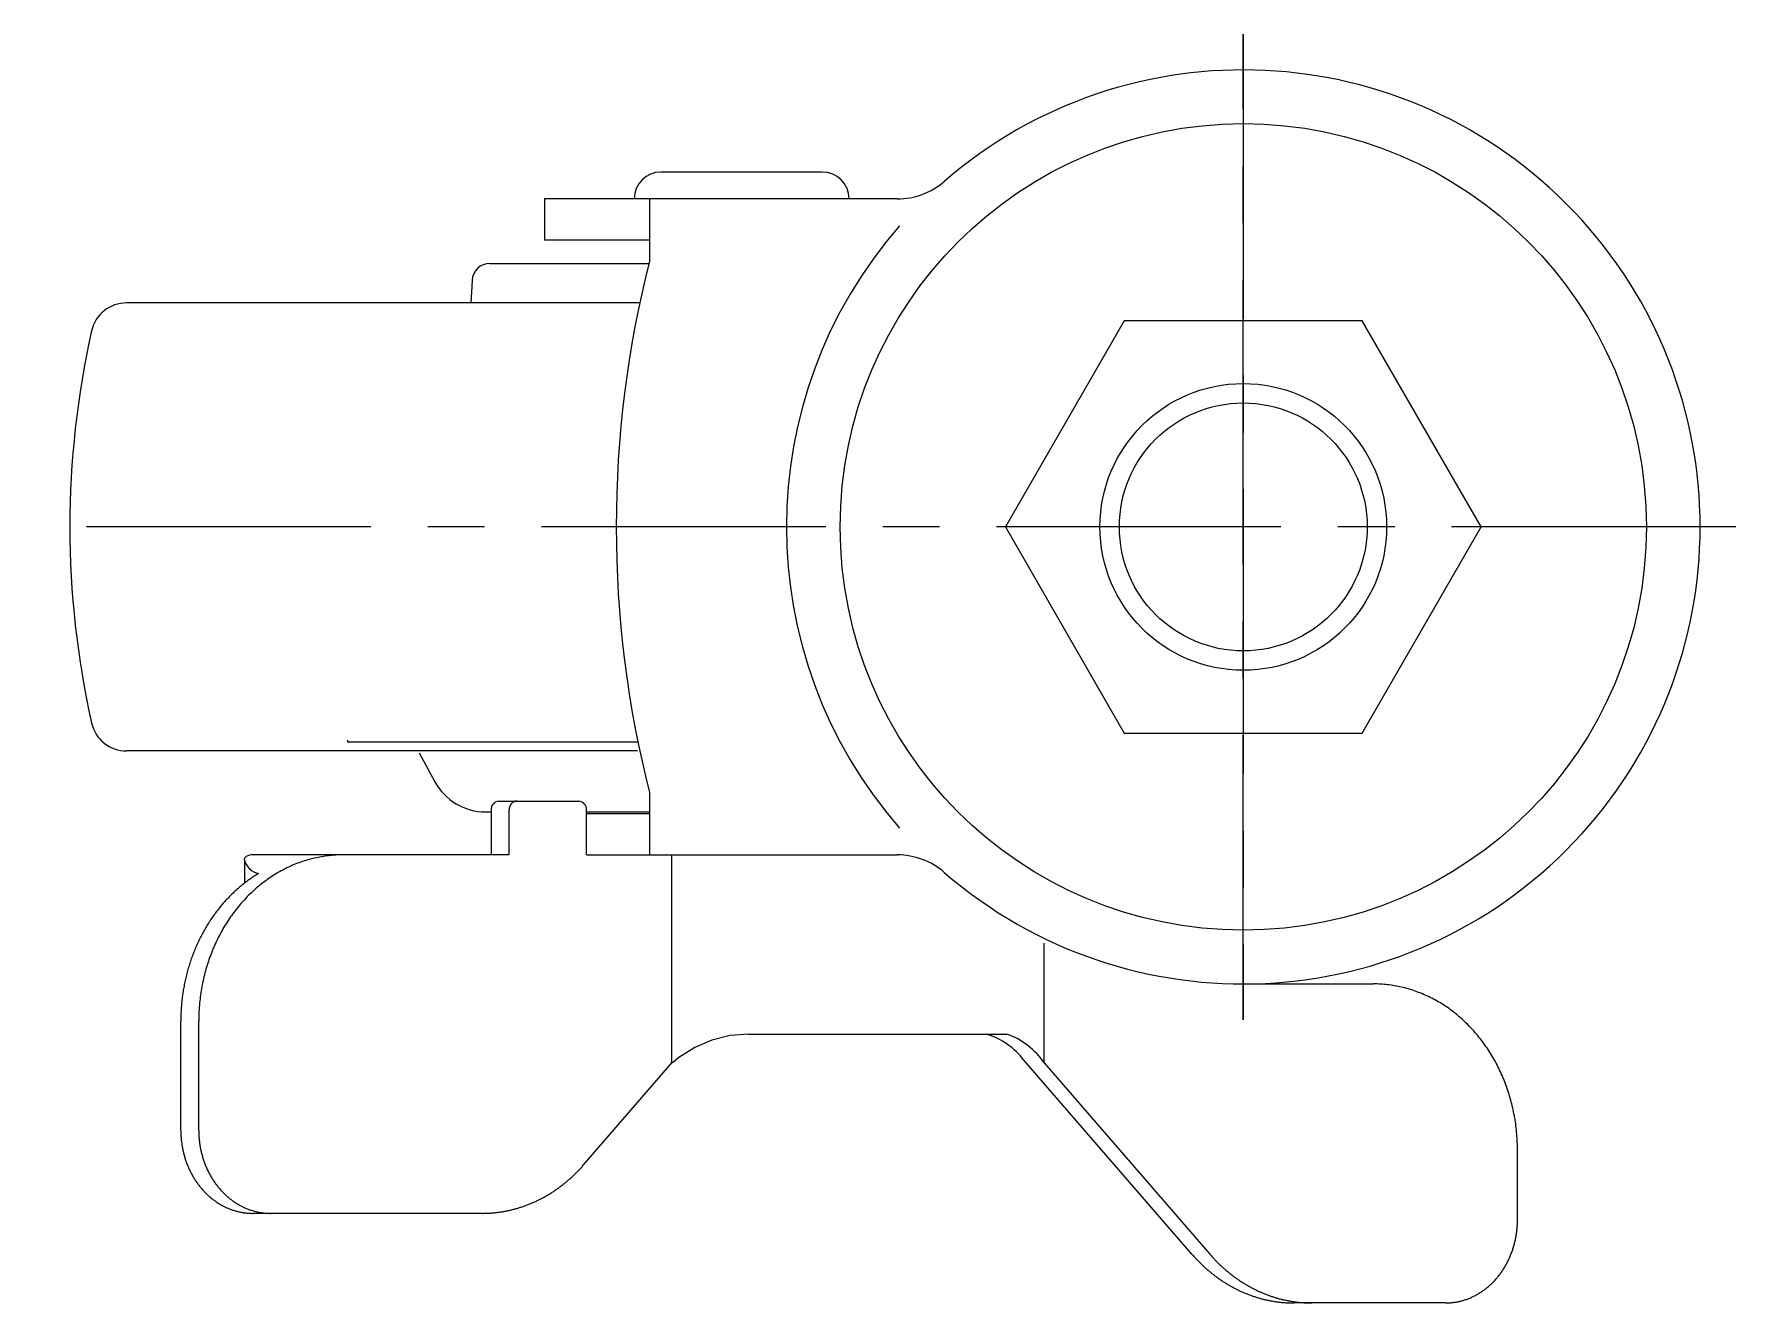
# Model space of a CAD drawing. Extents: x 0 to 204, y -8 to 238.
# Drawn here: x 108.9 to 203.9, y 166.7 to 237.5 of the extents above; entities that cross this region are included whole.
import ezdxf

# ---------------------------------------------------------------- set-up
doc = ezdxf.new("R2010")
doc.units = 0
doc.header["$LTSCALE"] = 0.5
doc.linetypes.add('CENTER', pattern=[50.8, 31.75, -6.35, 6.35, -6.35])
for name, color, linetype in [('MSM_CENTER', 1, 'CENTER'), ('MSM_CONTINUOUS', 7, 'CONTINUOUS'), ('MSM_NARROW', 5, 'CONTINUOUS')]:
    doc.layers.add(name, color=color, linetype=linetype)

msp = doc.modelspace()

# ---------------------------------------------------------------- linework, layer by layer
at = {"layer": 'MSM_CENTER', "linetype": 'CENTER'}
for p, q in [((176.376, 182.5), (176.376, 237.5)), ((176.376, 237.5), (176.376, 182.5)), ((203.876, 210), (108.879, 210)), ((203.876, 210), (114.88, 210))]:
    msp.add_line(p, q, dxfattribs=at)
at = {"layer": 'MSM_CONTINUOUS', "linetype": 'CONTINUOUS'}
for p, q in [((152.876, 229.8), (143.876, 229.8)), ((157.063, 228.3), (137.376, 228.3)), ((137.376, 228.3), (137.376, 226)), ((143.236, 228.3), (143.236, 226)), ((143.236, 226), (137.376, 226)), ((143.236, 226), (143.236, 224.825)), ((134.328, 224.7), (143.204, 224.7)), ((133.33, 223.752), (133.264, 222.5)), ((142.692, 222.5), (114.042, 222.5)), ((126.376, 198.1), (126.376, 198)), ((126.376, 198), (142.588, 198)), ((142.571, 197.5), (114.042, 197.5)), ((130.379, 197.4), (131.257, 195.778)), ((143.236, 195.175), (143.236, 191.7)), ((134.823, 194.7), (139.287, 194.7)), ((139.72, 194.1), (143.24, 194.1)), ((143.236, 194), (139.72, 194))]:
    msp.add_line(p, q, dxfattribs=at)
at = {"layer": 'MSM_CONTINUOUS'}
for p, q in [((134.071, 194.1), (134.39, 194.1)), ((134.39, 194.2), (134.39, 191.7)), ((135.39, 194.2), (135.39, 191.7)), ((139.72, 191.7), (139.72, 194.2)), ((120.621, 191.42), (120.643, 191.531)), ((120.621, 191.42), (120.621, 190.118)), ((135.39, 191.7), (121.008, 191.7)), ((139.72, 191.7), (157.063, 191.7)), ((144.483, 180.092), (144.483, 191.7)), ((165.268, 180.092), (165.268, 186.769)), ((176.376, 184.5), (183.64, 184.5)), ((117.07, 176.343), (117.07, 182.414)), ((118.07, 176.343), (118.07, 182.414)), ((148.763, 181.7), (163.175, 181.7)), ((139.571, 174.42), (144.483, 180.092)), ((144.483, 180.092), (144.661, 180.236)), ((173.511, 169.42), (164.144, 180.236)), ((165.268, 180.092), (174.511, 169.42)), ((191.682, 171.343), (191.682, 175.214)), ((133.884, 171.7), (121.09, 171.7)), ((187.661, 166.7), (179.197, 166.7))]:
    msp.add_line(p, q, dxfattribs=at)
msp.add_lwpolyline([(169.736, 221.5), (163.097, 210), (169.736, 198.5), (183.015, 198.5), (189.655, 210), (183.015, 221.5)], close=True, dxfattribs=at)
msp.add_lwpolyline([(148.763, 181.7), (147.738, 181.614), (146.708, 181.356), (145.76, 180.953), (144.865, 180.394), (144.661, 180.236)], dxfattribs=at)
for points in [[(135.823, 194.7, 0), (135.818, 194.7, 0), (135.812, 194.7, 0), (135.807, 194.7, 0), (135.802, 194.699, 0), (135.797, 194.699, 0), (135.791, 194.699, 0), (135.786, 194.698, 0), (135.781, 194.698, 0), (135.775, 194.697, 0), (135.77, 194.696, 0), (135.765, 194.695, 0), (135.76, 194.695, 0), (135.754, 194.694, 0), (135.749, 194.693, 0), (135.744, 194.692, 0), (135.739, 194.69, 0), (135.733, 194.689, 0), (135.728, 194.688, 0), (135.723, 194.686, 0), (135.718, 194.685, 0), (135.713, 194.683, 0), (135.708, 194.682, 0), (135.702, 194.68, 0), (135.697, 194.678, 0), (135.692, 194.677, 0), (135.687, 194.675, 0), (135.682, 194.673, 0), (135.677, 194.671, 0), (135.672, 194.669, 0), (135.667, 194.666, 0), (135.662, 194.664, 0), (135.657, 194.662, 0), (135.652, 194.66, 0), (135.648, 194.657, 0), (135.643, 194.655, 0), (135.638, 194.652, 0), (135.633, 194.649, 0), (135.628, 194.647, 0), (135.624, 194.644, 0), (135.619, 194.641, 0), (135.614, 194.638, 0), (135.61, 194.635, 0), (135.605, 194.632, 0), (135.6, 194.629, 0), (135.596, 194.626, 0), (135.591, 194.622, 0), (135.587, 194.619, 0), (135.583, 194.616, 0), (135.578, 194.612, 0), (135.574, 194.609, 0), (135.569, 194.605, 0), (135.565, 194.602, 0), (135.561, 194.598, 0), (135.557, 194.594, 0), (135.553, 194.59, 0), (135.548, 194.587, 0), (135.544, 194.583, 0), (135.54, 194.579, 0), (135.536, 194.575, 0), (135.532, 194.57, 0), (135.528, 194.566, 0), (135.525, 194.562, 0), (135.521, 194.558, 0), (135.517, 194.554, 0), (135.513, 194.549, 0), (135.509, 194.545, 0), (135.506, 194.54, 0), (135.502, 194.536, 0), (135.499, 194.531, 0), (135.495, 194.527, 0), (135.492, 194.522, 0), (135.488, 194.517, 0), (135.485, 194.512, 0), (135.482, 194.508, 0), (135.478, 194.503, 0), (135.475, 194.498, 0), (135.472, 194.493, 0), (135.469, 194.488, 0), (135.466, 194.483, 0), (135.463, 194.478, 0), (135.46, 194.473, 0), (135.457, 194.467, 0), (135.454, 194.462, 0), (135.452, 194.457, 0), (135.449, 194.452, 0), (135.446, 194.446, 0), (135.444, 194.441, 0), (135.441, 194.436, 0), (135.439, 194.43, 0), (135.436, 194.425, 0), (135.434, 194.419, 0), (135.432, 194.414, 0), (135.429, 194.408, 0), (135.427, 194.403, 0), (135.425, 194.397, 0), (135.423, 194.391, 0), (135.421, 194.386, 0), (135.419, 194.38, 0), (135.417, 194.374, 0), (135.415, 194.368, 0), (135.414, 194.363, 0), (135.412, 194.357, 0), (135.41, 194.351, 0), (135.409, 194.345, 0), (135.407, 194.339, 0), (135.406, 194.333, 0), (135.404, 194.327, 0), (135.403, 194.321, 0), (135.402, 194.316, 0), (135.401, 194.31, 0), (135.399, 194.304, 0), (135.398, 194.298, 0), (135.397, 194.292, 0), (135.396, 194.285, 0), (135.396, 194.279, 0), (135.395, 194.273, 0), (135.394, 194.267, 0), (135.393, 194.261, 0), (135.393, 194.255, 0), (135.392, 194.249, 0), (135.392, 194.243, 0), (135.391, 194.237, 0), (135.391, 194.231, 0), (135.391, 194.225, 0), (135.39, 194.218, 0), (135.39, 194.212, 0), (135.39, 194.206, 0), (135.39, 194.2, 0)], [(126.111, 191.7, 0), (126.013, 191.699, 0), (125.914, 191.697, 0), (125.815, 191.694, 0), (125.717, 191.689, 0), (125.618, 191.683, 0), (125.52, 191.675, 0), (125.421, 191.666, 0), (125.323, 191.655, 0), (125.225, 191.643, 0), (125.127, 191.63, 0), (125.029, 191.616, 0), (124.931, 191.599, 0), (124.834, 191.582, 0), (124.736, 191.563, 0), (124.639, 191.543, 0), (124.542, 191.522, 0), (124.446, 191.499, 0), (124.349, 191.474, 0), (124.253, 191.449, 0), (124.157, 191.422, 0), (124.062, 191.393, 0), (123.966, 191.364, 0), (123.871, 191.333, 0), (123.777, 191.3, 0), (123.683, 191.266, 0), (123.589, 191.231, 0), (123.495, 191.195, 0), (123.402, 191.157, 0), (123.309, 191.118, 0), (123.217, 191.078, 0), (123.125, 191.036, 0), (123.034, 190.993, 0), (122.943, 190.949, 0), (122.852, 190.903, 0), (122.762, 190.857, 0), (122.673, 190.808, 0), (122.584, 190.759, 0), (122.496, 190.709, 0), (122.408, 190.657, 0), (122.32, 190.604, 0), (122.234, 190.549, 0), (122.148, 190.494, 0), (122.062, 190.437, 0), (121.977, 190.379, 0), (121.893, 190.32, 0), (121.809, 190.259, 0), (121.726, 190.198, 0), (121.644, 190.135, 0), (121.562, 190.071, 0), (121.481, 190.006, 0), (121.4, 189.94, 0), (121.321, 189.873, 0), (121.242, 189.804, 0), (121.164, 189.735, 0), (121.086, 189.664, 0), (121.01, 189.592, 0), (120.934, 189.519, 0), (120.859, 189.446, 0), (120.784, 189.371, 0), (120.711, 189.295, 0), (120.638, 189.218, 0), (120.566, 189.139, 0), (120.495, 189.06, 0), (120.425, 188.98, 0), (120.356, 188.899, 0), (120.287, 188.817, 0), (120.219, 188.734, 0), (120.153, 188.65, 0), (120.087, 188.565, 0), (120.022, 188.479, 0), (119.958, 188.393, 0), (119.895, 188.305, 0), (119.833, 188.217, 0), (119.772, 188.127, 0), (119.711, 188.037, 0), (119.652, 187.946, 0), (119.594, 187.854, 0), (119.536, 187.761, 0), (119.48, 187.668, 0), (119.425, 187.573, 0), (119.371, 187.478, 0), (119.317, 187.382, 0), (119.265, 187.285, 0), (119.214, 187.188, 0), (119.163, 187.09, 0), (119.114, 186.991, 0), (119.066, 186.892, 0), (119.019, 186.792, 0), (118.973, 186.691, 0), (118.928, 186.589, 0), (118.884, 186.487, 0), (118.842, 186.384, 0), (118.8, 186.281, 0), (118.759, 186.177, 0), (118.72, 186.073, 0), (118.682, 185.968, 0), (118.644, 185.862, 0), (118.608, 185.756, 0), (118.573, 185.65, 0), (118.54, 185.543, 0), (118.507, 185.435, 0), (118.475, 185.327, 0), (118.445, 185.219, 0), (118.416, 185.11, 0), (118.388, 185.001, 0), (118.361, 184.891, 0), (118.335, 184.781, 0), (118.311, 184.671, 0), (118.287, 184.56, 0), (118.265, 184.449, 0), (118.244, 184.337, 0), (118.224, 184.226, 0), (118.205, 184.114, 0), (118.188, 184.002, 0), (118.172, 183.889, 0), (118.157, 183.777, 0), (118.143, 183.664, 0), (118.13, 183.551, 0), (118.119, 183.438, 0), (118.108, 183.324, 0), (118.099, 183.211, 0), (118.091, 183.097, 0), (118.085, 182.984, 0), (118.079, 182.87, 0), (118.075, 182.756, 0), (118.072, 182.642, 0), (118.07, 182.528, 0), (118.07, 182.414, 0)], [(121.414, 190.66, 0), (121.353, 190.624, 0), (121.293, 190.586, 0), (121.232, 190.548, 0), (121.172, 190.51, 0), (121.113, 190.471, 0), (121.053, 190.431, 0), (120.994, 190.391, 0), (120.935, 190.35, 0), (120.877, 190.308, 0), (120.818, 190.266, 0), (120.76, 190.224, 0), (120.703, 190.18, 0), (120.646, 190.137, 0), (120.589, 190.092, 0), (120.532, 190.048, 0), (120.476, 190.002, 0), (120.42, 189.956, 0), (120.364, 189.91, 0), (120.309, 189.862, 0), (120.254, 189.815, 0), (120.2, 189.767, 0), (120.145, 189.718, 0), (120.091, 189.669, 0), (120.038, 189.619, 0), (119.985, 189.569, 0), (119.932, 189.518, 0), (119.88, 189.467, 0), (119.828, 189.415, 0), (119.776, 189.362, 0), (119.725, 189.31, 0), (119.674, 189.256, 0), (119.624, 189.202, 0), (119.574, 189.148, 0), (119.524, 189.093, 0), (119.475, 189.038, 0), (119.426, 188.982, 0), (119.378, 188.926, 0), (119.33, 188.869, 0), (119.283, 188.812, 0), (119.235, 188.754, 0), (119.189, 188.696, 0), (119.143, 188.637, 0), (119.097, 188.578, 0), (119.051, 188.519, 0), (119.006, 188.459, 0), (118.962, 188.398, 0), (118.918, 188.337, 0), (118.874, 188.276, 0), (118.831, 188.214, 0), (118.789, 188.152, 0), (118.746, 188.09, 0), (118.705, 188.027, 0), (118.663, 187.963, 0), (118.623, 187.899, 0), (118.582, 187.835, 0), (118.542, 187.771, 0), (118.503, 187.706, 0), (118.464, 187.64, 0), (118.426, 187.575, 0), (118.388, 187.508, 0), (118.35, 187.442, 0), (118.313, 187.375, 0), (118.277, 187.308, 0), (118.241, 187.24, 0), (118.206, 187.172, 0), (118.171, 187.104, 0), (118.136, 187.036, 0), (118.102, 186.967, 0), (118.069, 186.897, 0), (118.036, 186.828, 0), (118.004, 186.758, 0), (117.972, 186.688, 0), (117.94, 186.617, 0), (117.91, 186.546, 0), (117.879, 186.475, 0), (117.849, 186.404, 0), (117.82, 186.332, 0), (117.792, 186.26, 0), (117.763, 186.187, 0), (117.736, 186.115, 0), (117.709, 186.042, 0), (117.682, 185.969, 0), (117.656, 185.895, 0), (117.631, 185.822, 0), (117.606, 185.748, 0), (117.581, 185.674, 0), (117.557, 185.599, 0), (117.534, 185.525, 0), (117.511, 185.45, 0), (117.489, 185.375, 0), (117.468, 185.3, 0), (117.447, 185.224, 0), (117.426, 185.149, 0), (117.406, 185.073, 0), (117.387, 184.997, 0), (117.368, 184.92, 0), (117.35, 184.844, 0), (117.332, 184.767, 0), (117.315, 184.69, 0), (117.298, 184.614, 0), (117.282, 184.536, 0), (117.267, 184.459, 0), (117.252, 184.382, 0), (117.238, 184.304, 0), (117.224, 184.226, 0), (117.211, 184.149, 0), (117.199, 184.071, 0), (117.187, 183.993, 0), (117.175, 183.914, 0), (117.164, 183.836, 0), (117.154, 183.758, 0), (117.145, 183.679, 0), (117.135, 183.6, 0), (117.127, 183.522, 0), (117.119, 183.443, 0), (117.112, 183.364, 0), (117.105, 183.285, 0), (117.099, 183.206, 0), (117.093, 183.127, 0), (117.088, 183.048, 0), (117.084, 182.969, 0), (117.08, 182.89, 0), (117.077, 182.811, 0), (117.074, 182.731, 0), (117.072, 182.652, 0), (117.071, 182.573, 0), (117.07, 182.494, 0), (117.07, 182.414, 0)], [(191.682, 175.214, 0), (191.681, 175.328, 0), (191.679, 175.442, 0), (191.676, 175.556, 0), (191.672, 175.67, 0), (191.667, 175.784, 0), (191.66, 175.897, 0), (191.652, 176.011, 0), (191.643, 176.124, 0), (191.633, 176.238, 0), (191.621, 176.351, 0), (191.609, 176.464, 0), (191.595, 176.577, 0), (191.58, 176.689, 0), (191.563, 176.802, 0), (191.546, 176.914, 0), (191.527, 177.026, 0), (191.507, 177.137, 0), (191.486, 177.249, 0), (191.464, 177.36, 0), (191.441, 177.471, 0), (191.416, 177.581, 0), (191.39, 177.691, 0), (191.364, 177.801, 0), (191.335, 177.91, 0), (191.306, 178.019, 0), (191.276, 178.127, 0), (191.244, 178.235, 0), (191.212, 178.343, 0), (191.178, 178.45, 0), (191.143, 178.556, 0), (191.107, 178.662, 0), (191.07, 178.768, 0), (191.031, 178.873, 0), (190.992, 178.977, 0), (190.951, 179.081, 0), (190.91, 179.184, 0), (190.867, 179.287, 0), (190.823, 179.389, 0), (190.778, 179.491, 0), (190.732, 179.592, 0), (190.685, 179.692, 0), (190.637, 179.791, 0), (190.588, 179.89, 0), (190.538, 179.988, 0), (190.486, 180.085, 0), (190.434, 180.182, 0), (190.381, 180.278, 0), (190.326, 180.373, 0), (190.271, 180.468, 0), (190.215, 180.561, 0), (190.157, 180.654, 0), (190.099, 180.746, 0), (190.04, 180.837, 0), (189.98, 180.927, 0), (189.918, 181.017, 0), (189.856, 181.105, 0), (189.793, 181.193, 0), (189.729, 181.279, 0), (189.664, 181.365, 0), (189.599, 181.45, 0), (189.532, 181.534, 0), (189.464, 181.617, 0), (189.396, 181.699, 0), (189.326, 181.78, 0), (189.256, 181.86, 0), (189.185, 181.939, 0), (189.113, 182.018, 0), (189.041, 182.095, 0), (188.967, 182.171, 0), (188.893, 182.246, 0), (188.818, 182.319, 0), (188.742, 182.392, 0), (188.665, 182.464, 0), (188.588, 182.535, 0), (188.509, 182.604, 0), (188.43, 182.673, 0), (188.351, 182.74, 0), (188.271, 182.806, 0), (188.189, 182.871, 0), (188.108, 182.935, 0), (188.025, 182.998, 0), (187.942, 183.059, 0), (187.859, 183.12, 0), (187.774, 183.179, 0), (187.689, 183.237, 0), (187.604, 183.294, 0), (187.518, 183.349, 0), (187.431, 183.404, 0), (187.344, 183.457, 0), (187.256, 183.509, 0), (187.167, 183.559, 0), (187.078, 183.608, 0), (186.989, 183.657, 0), (186.899, 183.703, 0), (186.808, 183.749, 0), (186.717, 183.793, 0), (186.626, 183.836, 0), (186.534, 183.878, 0), (186.442, 183.918, 0), (186.349, 183.957, 0), (186.256, 183.995, 0), (186.163, 184.031, 0), (186.069, 184.066, 0), (185.974, 184.1, 0), (185.88, 184.133, 0), (185.785, 184.164, 0), (185.69, 184.193, 0), (185.594, 184.222, 0), (185.498, 184.249, 0), (185.402, 184.274, 0), (185.306, 184.299, 0), (185.209, 184.322, 0), (185.112, 184.343, 0), (185.015, 184.363, 0), (184.918, 184.382, 0), (184.82, 184.399, 0), (184.722, 184.416, 0), (184.624, 184.43, 0), (184.526, 184.443, 0), (184.428, 184.455, 0), (184.33, 184.466, 0), (184.232, 184.475, 0), (184.133, 184.483, 0), (184.035, 184.489, 0), (183.936, 184.494, 0), (183.837, 184.497, 0), (183.739, 184.499, 0), (183.64, 184.5, 0)], [(117.07, 176.343, 0), (117.07, 176.286, 0), (117.071, 176.229, 0), (117.072, 176.172, 0), (117.074, 176.115, 0), (117.077, 176.058, 0), (117.08, 176.001, 0), (117.084, 175.945, 0), (117.089, 175.888, 0), (117.094, 175.831, 0), (117.1, 175.775, 0), (117.106, 175.718, 0), (117.113, 175.662, 0), (117.121, 175.605, 0), (117.129, 175.549, 0), (117.137, 175.493, 0), (117.147, 175.437, 0), (117.157, 175.381, 0), (117.167, 175.326, 0), (117.178, 175.27, 0), (117.19, 175.215, 0), (117.202, 175.16, 0), (117.215, 175.105, 0), (117.229, 175.05, 0), (117.243, 174.995, 0), (117.257, 174.941, 0), (117.273, 174.886, 0), (117.288, 174.832, 0), (117.305, 174.779, 0), (117.322, 174.725, 0), (117.339, 174.672, 0), (117.357, 174.619, 0), (117.376, 174.566, 0), (117.395, 174.514, 0), (117.415, 174.461, 0), (117.435, 174.409, 0), (117.456, 174.358, 0), (117.477, 174.306, 0), (117.499, 174.255, 0), (117.521, 174.205, 0), (117.544, 174.154, 0), (117.568, 174.104, 0), (117.592, 174.054, 0), (117.617, 174.005, 0), (117.642, 173.956, 0), (117.667, 173.907, 0), (117.693, 173.859, 0), (117.72, 173.811, 0), (117.747, 173.763, 0), (117.775, 173.716, 0), (117.803, 173.669, 0), (117.832, 173.623, 0), (117.861, 173.577, 0), (117.89, 173.532, 0), (117.921, 173.486, 0), (117.951, 173.442, 0), (117.982, 173.397, 0), (118.014, 173.354, 0), (118.046, 173.31, 0), (118.078, 173.267, 0), (118.111, 173.225, 0), (118.145, 173.183, 0), (118.178, 173.141, 0), (118.213, 173.1, 0), (118.247, 173.06, 0), (118.282, 173.02, 0), (118.318, 172.98, 0), (118.354, 172.941, 0), (118.39, 172.903, 0), (118.427, 172.865, 0), (118.464, 172.827, 0), (118.502, 172.79, 0), (118.54, 172.754, 0), (118.578, 172.718, 0), (118.617, 172.683, 0), (118.656, 172.648, 0), (118.695, 172.614, 0), (118.735, 172.58, 0), (118.775, 172.547, 0), (118.816, 172.514, 0), (118.857, 172.482, 0), (118.898, 172.451, 0), (118.939, 172.42, 0), (118.981, 172.39, 0), (119.023, 172.361, 0), (119.066, 172.332, 0), (119.109, 172.303, 0), (119.152, 172.275, 0), (119.195, 172.248, 0), (119.239, 172.222, 0), (119.283, 172.196, 0), (119.327, 172.17, 0), (119.371, 172.146, 0), (119.416, 172.122, 0), (119.461, 172.098, 0), (119.506, 172.076, 0), (119.552, 172.053, 0), (119.597, 172.032, 0), (119.643, 172.011, 0), (119.689, 171.991, 0), (119.736, 171.971, 0), (119.782, 171.953, 0), (119.829, 171.934, 0), (119.876, 171.917, 0), (119.923, 171.9, 0), (119.971, 171.884, 0), (120.018, 171.868, 0), (120.066, 171.853, 0), (120.113, 171.839, 0), (120.161, 171.826, 0), (120.209, 171.813, 0), (120.258, 171.801, 0), (120.306, 171.789, 0), (120.354, 171.778, 0), (120.403, 171.768, 0), (120.452, 171.759, 0), (120.5, 171.75, 0), (120.549, 171.742, 0), (120.598, 171.735, 0), (120.647, 171.728, 0), (120.696, 171.722, 0), (120.745, 171.717, 0), (120.795, 171.713, 0), (120.844, 171.709, 0), (120.893, 171.706, 0), (120.942, 171.703, 0), (120.992, 171.701, 0), (121.041, 171.7, 0), (121.09, 171.7, 0)], [(118.07, 176.343, 0), (118.07, 176.286, 0), (118.071, 176.229, 0), (118.072, 176.172, 0), (118.074, 176.115, 0), (118.077, 176.058, 0), (118.08, 176.001, 0), (118.084, 175.945, 0), (118.089, 175.888, 0), (118.094, 175.831, 0), (118.1, 175.775, 0), (118.106, 175.718, 0), (118.113, 175.662, 0), (118.121, 175.605, 0), (118.129, 175.549, 0), (118.137, 175.493, 0), (118.147, 175.437, 0), (118.157, 175.381, 0), (118.167, 175.326, 0), (118.178, 175.27, 0), (118.19, 175.215, 0), (118.202, 175.16, 0), (118.215, 175.105, 0), (118.229, 175.05, 0), (118.243, 174.995, 0), (118.257, 174.941, 0), (118.273, 174.886, 0), (118.288, 174.832, 0), (118.305, 174.779, 0), (118.322, 174.725, 0), (118.339, 174.672, 0), (118.357, 174.619, 0), (118.376, 174.566, 0), (118.395, 174.514, 0), (118.415, 174.461, 0), (118.435, 174.409, 0), (118.456, 174.358, 0), (118.477, 174.306, 0), (118.499, 174.255, 0), (118.521, 174.205, 0), (118.544, 174.154, 0), (118.568, 174.104, 0), (118.592, 174.054, 0), (118.617, 174.005, 0), (118.642, 173.956, 0), (118.667, 173.907, 0), (118.693, 173.859, 0), (118.72, 173.811, 0), (118.747, 173.763, 0), (118.775, 173.716, 0), (118.803, 173.669, 0), (118.832, 173.623, 0), (118.861, 173.577, 0), (118.89, 173.532, 0), (118.921, 173.486, 0), (118.951, 173.442, 0), (118.982, 173.397, 0), (119.014, 173.354, 0), (119.046, 173.31, 0), (119.078, 173.267, 0), (119.111, 173.225, 0), (119.145, 173.183, 0), (119.178, 173.141, 0), (119.213, 173.1, 0), (119.247, 173.06, 0), (119.282, 173.02, 0), (119.318, 172.98, 0), (119.354, 172.941, 0), (119.39, 172.903, 0), (119.427, 172.865, 0), (119.464, 172.827, 0), (119.502, 172.79, 0), (119.54, 172.754, 0), (119.578, 172.718, 0), (119.617, 172.683, 0), (119.656, 172.648, 0), (119.695, 172.614, 0), (119.735, 172.58, 0), (119.775, 172.547, 0), (119.816, 172.514, 0), (119.857, 172.482, 0), (119.898, 172.451, 0), (119.939, 172.42, 0), (119.981, 172.39, 0), (120.023, 172.361, 0), (120.066, 172.332, 0), (120.109, 172.303, 0), (120.152, 172.275, 0), (120.195, 172.248, 0), (120.239, 172.222, 0), (120.283, 172.196, 0), (120.327, 172.17, 0), (120.371, 172.146, 0), (120.416, 172.122, 0), (120.461, 172.098, 0), (120.506, 172.076, 0), (120.552, 172.053, 0), (120.597, 172.032, 0), (120.643, 172.011, 0), (120.689, 171.991, 0), (120.736, 171.971, 0), (120.782, 171.953, 0), (120.829, 171.934, 0), (120.876, 171.917, 0), (120.923, 171.9, 0), (120.971, 171.884, 0), (121.018, 171.868, 0), (121.066, 171.853, 0), (121.113, 171.839, 0), (121.161, 171.826, 0), (121.209, 171.813, 0), (121.258, 171.801, 0), (121.306, 171.789, 0), (121.354, 171.778, 0), (121.403, 171.768, 0), (121.452, 171.759, 0), (121.5, 171.75, 0), (121.549, 171.742, 0), (121.598, 171.735, 0), (121.647, 171.728, 0), (121.696, 171.722, 0), (121.745, 171.717, 0), (121.795, 171.713, 0), (121.844, 171.709, 0), (121.893, 171.706, 0), (121.942, 171.703, 0), (121.992, 171.701, 0), (122.041, 171.7, 0), (122.09, 171.7, 0)], [(133.884, 171.7, 0), (133.934, 171.7, 0), (133.983, 171.701, 0), (134.032, 171.702, 0), (134.082, 171.703, 0), (134.131, 171.704, 0), (134.18, 171.706, 0), (134.23, 171.709, 0), (134.279, 171.711, 0), (134.328, 171.714, 0), (134.378, 171.717, 0), (134.427, 171.721, 0), (134.476, 171.725, 0), (134.525, 171.73, 0), (134.574, 171.734, 0), (134.624, 171.739, 0), (134.673, 171.745, 0), (134.722, 171.75, 0), (134.771, 171.757, 0), (134.82, 171.763, 0), (134.869, 171.77, 0), (134.918, 171.777, 0), (134.967, 171.784, 0), (135.016, 171.792, 0), (135.064, 171.801, 0), (135.113, 171.809, 0), (135.162, 171.818, 0), (135.211, 171.827, 0), (135.259, 171.837, 0), (135.308, 171.847, 0), (135.356, 171.857, 0), (135.405, 171.867, 0), (135.453, 171.878, 0), (135.502, 171.89, 0), (135.55, 171.901, 0), (135.598, 171.913, 0), (135.646, 171.926, 0), (135.694, 171.938, 0), (135.743, 171.951, 0), (135.79, 171.965, 0), (135.838, 171.978, 0), (135.886, 171.992, 0), (135.934, 172.007, 0), (135.982, 172.021, 0), (136.029, 172.036, 0), (136.077, 172.052, 0), (136.124, 172.067, 0), (136.172, 172.083, 0), (136.219, 172.1, 0), (136.266, 172.117, 0), (136.313, 172.134, 0), (136.36, 172.151, 0), (136.407, 172.169, 0), (136.454, 172.187, 0), (136.5, 172.205, 0), (136.547, 172.224, 0), (136.594, 172.243, 0), (136.64, 172.262, 0), (136.686, 172.282, 0), (136.732, 172.302, 0), (136.779, 172.322, 0), (136.825, 172.343, 0), (136.87, 172.364, 0), (136.916, 172.385, 0), (136.962, 172.407, 0), (137.007, 172.429, 0), (137.053, 172.451, 0), (137.098, 172.474, 0), (137.143, 172.497, 0), (137.188, 172.52, 0), (137.233, 172.543, 0), (137.278, 172.567, 0), (137.323, 172.592, 0), (137.367, 172.616, 0), (137.412, 172.641, 0), (137.456, 172.666, 0), (137.5, 172.691, 0), (137.544, 172.717, 0), (137.588, 172.743, 0), (137.632, 172.77, 0), (137.675, 172.796, 0), (137.719, 172.823, 0), (137.762, 172.851, 0), (137.805, 172.878, 0), (137.848, 172.906, 0), (137.891, 172.935, 0), (137.934, 172.963, 0), (137.976, 172.992, 0), (138.019, 173.021, 0), (138.061, 173.051, 0), (138.103, 173.08, 0), (138.145, 173.11, 0), (138.187, 173.141, 0), (138.228, 173.171, 0), (138.27, 173.202, 0), (138.311, 173.233, 0), (138.352, 173.265, 0), (138.393, 173.297, 0), (138.434, 173.329, 0), (138.474, 173.361, 0), (138.515, 173.394, 0), (138.555, 173.427, 0), (138.595, 173.46, 0), (138.635, 173.494, 0), (138.675, 173.527, 0), (138.714, 173.561, 0), (138.754, 173.596, 0), (138.793, 173.63, 0), (138.832, 173.665, 0), (138.871, 173.701, 0), (138.909, 173.736, 0), (138.948, 173.772, 0), (138.986, 173.808, 0), (139.024, 173.844, 0), (139.062, 173.881, 0), (139.1, 173.917, 0), (139.137, 173.954, 0), (139.174, 173.992, 0), (139.211, 174.029, 0), (139.248, 174.067, 0), (139.285, 174.105, 0), (139.321, 174.144, 0), (139.358, 174.182, 0), (139.394, 174.221, 0), (139.429, 174.261, 0), (139.465, 174.3, 0), (139.501, 174.34, 0), (139.536, 174.38, 0), (139.571, 174.42, 0)], [(187.661, 166.7, 0), (187.71, 166.7, 0), (187.76, 166.701, 0), (187.809, 166.703, 0), (187.858, 166.706, 0), (187.907, 166.709, 0), (187.957, 166.713, 0), (188.006, 166.717, 0), (188.055, 166.722, 0), (188.104, 166.728, 0), (188.153, 166.735, 0), (188.202, 166.742, 0), (188.251, 166.75, 0), (188.3, 166.759, 0), (188.348, 166.768, 0), (188.397, 166.778, 0), (188.445, 166.789, 0), (188.494, 166.801, 0), (188.542, 166.813, 0), (188.59, 166.826, 0), (188.638, 166.839, 0), (188.686, 166.853, 0), (188.733, 166.868, 0), (188.781, 166.884, 0), (188.828, 166.9, 0), (188.875, 166.917, 0), (188.922, 166.934, 0), (188.969, 166.953, 0), (189.015, 166.971, 0), (189.062, 166.991, 0), (189.108, 167.011, 0), (189.154, 167.032, 0), (189.2, 167.053, 0), (189.245, 167.076, 0), (189.29, 167.098, 0), (189.335, 167.122, 0), (189.38, 167.146, 0), (189.424, 167.17, 0), (189.469, 167.196, 0), (189.513, 167.222, 0), (189.556, 167.248, 0), (189.6, 167.275, 0), (189.643, 167.303, 0), (189.686, 167.332, 0), (189.728, 167.361, 0), (189.77, 167.39, 0), (189.812, 167.42, 0), (189.854, 167.451, 0), (189.895, 167.482, 0), (189.936, 167.514, 0), (189.976, 167.547, 0), (190.016, 167.58, 0), (190.056, 167.614, 0), (190.096, 167.648, 0), (190.135, 167.683, 0), (190.173, 167.718, 0), (190.212, 167.754, 0), (190.25, 167.79, 0), (190.287, 167.827, 0), (190.324, 167.865, 0), (190.361, 167.903, 0), (190.397, 167.941, 0), (190.433, 167.98, 0), (190.469, 168.02, 0), (190.504, 168.06, 0), (190.539, 168.1, 0), (190.573, 168.141, 0), (190.607, 168.183, 0), (190.64, 168.225, 0), (190.673, 168.267, 0), (190.706, 168.31, 0), (190.738, 168.354, 0), (190.769, 168.397, 0), (190.8, 168.442, 0), (190.831, 168.486, 0), (190.861, 168.532, 0), (190.89, 168.577, 0), (190.92, 168.623, 0), (190.948, 168.669, 0), (190.976, 168.716, 0), (191.004, 168.763, 0), (191.031, 168.811, 0), (191.058, 168.859, 0), (191.084, 168.907, 0), (191.11, 168.956, 0), (191.135, 169.005, 0), (191.159, 169.054, 0), (191.183, 169.104, 0), (191.207, 169.154, 0), (191.23, 169.205, 0), (191.252, 169.255, 0), (191.274, 169.306, 0), (191.296, 169.358, 0), (191.317, 169.409, 0), (191.337, 169.461, 0), (191.356, 169.514, 0), (191.376, 169.566, 0), (191.394, 169.619, 0), (191.412, 169.672, 0), (191.43, 169.725, 0), (191.447, 169.779, 0), (191.463, 169.832, 0), (191.479, 169.886, 0), (191.494, 169.941, 0), (191.509, 169.995, 0), (191.523, 170.05, 0), (191.536, 170.105, 0), (191.549, 170.16, 0), (191.561, 170.215, 0), (191.573, 170.27, 0), (191.584, 170.326, 0), (191.595, 170.381, 0), (191.604, 170.437, 0), (191.614, 170.493, 0), (191.623, 170.549, 0), (191.631, 170.605, 0), (191.638, 170.662, 0), (191.645, 170.718, 0), (191.651, 170.775, 0), (191.657, 170.831, 0), (191.662, 170.888, 0), (191.667, 170.945, 0), (191.671, 171.001, 0), (191.674, 171.058, 0), (191.677, 171.115, 0), (191.679, 171.172, 0), (191.681, 171.229, 0), (191.681, 171.286, 0), (191.682, 171.343, 0)], [(173.511, 169.42, 0), (173.546, 169.38, 0), (173.581, 169.34, 0), (173.616, 169.3, 0), (173.652, 169.261, 0), (173.688, 169.221, 0), (173.724, 169.182, 0), (173.76, 169.144, 0), (173.797, 169.105, 0), (173.833, 169.067, 0), (173.87, 169.029, 0), (173.907, 168.992, 0), (173.944, 168.954, 0), (173.982, 168.917, 0), (174.02, 168.881, 0), (174.057, 168.844, 0), (174.095, 168.808, 0), (174.134, 168.772, 0), (174.172, 168.736, 0), (174.211, 168.701, 0), (174.25, 168.665, 0), (174.288, 168.63, 0), (174.328, 168.596, 0), (174.367, 168.561, 0), (174.407, 168.527, 0), (174.446, 168.494, 0), (174.486, 168.46, 0), (174.526, 168.427, 0), (174.567, 168.394, 0), (174.607, 168.361, 0), (174.648, 168.329, 0), (174.688, 168.297, 0), (174.729, 168.265, 0), (174.77, 168.233, 0), (174.812, 168.202, 0), (174.853, 168.171, 0), (174.895, 168.141, 0), (174.936, 168.11, 0), (174.978, 168.08, 0), (175.021, 168.051, 0), (175.063, 168.021, 0), (175.105, 167.992, 0), (175.148, 167.963, 0), (175.19, 167.935, 0), (175.233, 167.906, 0), (175.276, 167.878, 0), (175.319, 167.851, 0), (175.363, 167.823, 0), (175.406, 167.796, 0), (175.45, 167.77, 0), (175.493, 167.743, 0), (175.537, 167.717, 0), (175.581, 167.691, 0), (175.626, 167.666, 0), (175.67, 167.641, 0), (175.714, 167.616, 0), (175.759, 167.592, 0), (175.803, 167.567, 0), (175.848, 167.543, 0), (175.893, 167.52, 0), (175.938, 167.497, 0), (175.983, 167.474, 0), (176.029, 167.451, 0), (176.074, 167.429, 0), (176.12, 167.407, 0), (176.165, 167.385, 0), (176.211, 167.364, 0), (176.257, 167.343, 0), (176.303, 167.322, 0), (176.349, 167.302, 0), (176.395, 167.282, 0), (176.441, 167.262, 0), (176.488, 167.243, 0), (176.534, 167.224, 0), (176.581, 167.205, 0), (176.628, 167.187, 0), (176.674, 167.169, 0), (176.721, 167.151, 0), (176.768, 167.134, 0), (176.815, 167.117, 0), (176.863, 167.1, 0), (176.91, 167.083, 0), (176.957, 167.067, 0), (177.005, 167.052, 0), (177.052, 167.036, 0), (177.1, 167.021, 0), (177.147, 167.007, 0), (177.195, 166.992, 0), (177.243, 166.978, 0), (177.291, 166.965, 0), (177.339, 166.951, 0), (177.387, 166.938, 0), (177.435, 166.926, 0), (177.483, 166.913, 0), (177.531, 166.901, 0), (177.58, 166.89, 0), (177.628, 166.878, 0), (177.677, 166.867, 0), (177.725, 166.857, 0), (177.774, 166.847, 0), (177.822, 166.837, 0), (177.871, 166.827, 0), (177.92, 166.818, 0), (177.968, 166.809, 0), (178.017, 166.801, 0), (178.066, 166.792, 0), (178.115, 166.784, 0), (178.164, 166.777, 0), (178.213, 166.77, 0), (178.262, 166.763, 0), (178.311, 166.757, 0), (178.36, 166.75, 0), (178.409, 166.745, 0), (178.458, 166.739, 0), (178.507, 166.734, 0), (178.556, 166.73, 0), (178.605, 166.725, 0), (178.655, 166.721, 0), (178.704, 166.717, 0), (178.753, 166.714, 0), (178.802, 166.711, 0), (178.852, 166.709, 0), (178.901, 166.706, 0), (178.95, 166.704, 0), (179, 166.703, 0), (179.049, 166.702, 0), (179.098, 166.701, 0), (179.148, 166.7, 0), (179.197, 166.7, 0)], [(174.511, 169.42, 0), (174.546, 169.38, 0), (174.581, 169.34, 0), (174.616, 169.3, 0), (174.652, 169.261, 0), (174.688, 169.221, 0), (174.724, 169.182, 0), (174.76, 169.144, 0), (174.797, 169.105, 0), (174.833, 169.067, 0), (174.87, 169.029, 0), (174.907, 168.992, 0), (174.944, 168.954, 0), (174.982, 168.917, 0), (175.02, 168.881, 0), (175.057, 168.844, 0), (175.095, 168.808, 0), (175.134, 168.772, 0), (175.172, 168.736, 0), (175.211, 168.701, 0), (175.25, 168.665, 0), (175.288, 168.63, 0), (175.328, 168.596, 0), (175.367, 168.561, 0), (175.407, 168.527, 0), (175.446, 168.494, 0), (175.486, 168.46, 0), (175.526, 168.427, 0), (175.567, 168.394, 0), (175.607, 168.361, 0), (175.648, 168.329, 0), (175.688, 168.297, 0), (175.729, 168.265, 0), (175.77, 168.233, 0), (175.812, 168.202, 0), (175.853, 168.171, 0), (175.895, 168.141, 0), (175.936, 168.11, 0), (175.978, 168.08, 0), (176.021, 168.051, 0), (176.063, 168.021, 0), (176.105, 167.992, 0), (176.148, 167.963, 0), (176.19, 167.935, 0), (176.233, 167.906, 0), (176.276, 167.878, 0), (176.319, 167.851, 0), (176.363, 167.823, 0), (176.406, 167.796, 0), (176.45, 167.77, 0), (176.493, 167.743, 0), (176.537, 167.717, 0), (176.581, 167.691, 0), (176.626, 167.666, 0), (176.67, 167.641, 0), (176.714, 167.616, 0), (176.759, 167.592, 0), (176.803, 167.567, 0), (176.848, 167.543, 0), (176.893, 167.52, 0), (176.938, 167.497, 0), (176.983, 167.474, 0), (177.029, 167.451, 0), (177.074, 167.429, 0), (177.12, 167.407, 0), (177.165, 167.385, 0), (177.211, 167.364, 0), (177.257, 167.343, 0), (177.303, 167.322, 0), (177.349, 167.302, 0), (177.395, 167.282, 0), (177.441, 167.262, 0), (177.488, 167.243, 0), (177.534, 167.224, 0), (177.581, 167.205, 0), (177.628, 167.187, 0), (177.674, 167.169, 0), (177.721, 167.151, 0), (177.768, 167.134, 0), (177.815, 167.117, 0), (177.863, 167.1, 0), (177.91, 167.083, 0), (177.957, 167.067, 0), (178.005, 167.052, 0), (178.052, 167.036, 0), (178.1, 167.021, 0), (178.147, 167.007, 0), (178.195, 166.992, 0), (178.243, 166.978, 0), (178.291, 166.965, 0), (178.339, 166.951, 0), (178.387, 166.938, 0), (178.435, 166.926, 0), (178.483, 166.913, 0), (178.531, 166.901, 0), (178.58, 166.89, 0), (178.628, 166.878, 0), (178.677, 166.867, 0), (178.725, 166.857, 0), (178.774, 166.847, 0), (178.822, 166.837, 0), (178.871, 166.827, 0), (178.92, 166.818, 0), (178.968, 166.809, 0), (179.017, 166.801, 0), (179.066, 166.792, 0), (179.115, 166.784, 0), (179.164, 166.777, 0), (179.213, 166.77, 0), (179.262, 166.763, 0), (179.311, 166.757, 0), (179.36, 166.75, 0), (179.409, 166.745, 0), (179.458, 166.739, 0), (179.507, 166.734, 0), (179.556, 166.73, 0), (179.605, 166.725, 0), (179.655, 166.721, 0), (179.704, 166.717, 0), (179.753, 166.714, 0), (179.802, 166.711, 0), (179.852, 166.709, 0), (179.901, 166.706, 0), (179.95, 166.704, 0), (180, 166.703, 0), (180.049, 166.702, 0), (180.098, 166.701, 0), (180.148, 166.7, 0), (180.197, 166.7, 0)]]:
    msp.add_polyline3d(points, dxfattribs=at)
at = {"layer": 'MSM_CONTINUOUS', "linetype": 'CONTINUOUS'}
msp.add_circle((176.376, 210), 22.5, dxfattribs=at)
at = {"layer": 'MSM_CONTINUOUS'}
msp.add_circle((176.376, 210), 8, dxfattribs=at)
at = {"layer": 'MSM_CONTINUOUS', "linetype": 'CONTINUOUS'}
for centre, radius, start, end in [((176.376, 210), 25.5, 229.10689, 130.89311), ((143.876, 228.3), 1.5, 90, 180), ((152.876, 228.3), 1.5, 0, 90), ((157.063, 232.3), 4, 270, 310.89311), ((176.376, 210), 25.5, 138.78979, 221.21021), ((134.328, 223.7), 1, 90, 177), ((201.376, 210), 60, 165.69471, 194.30529), ((114.042, 220.5), 2, 90, 167.36437), ((160.879, 210), 50, 167.36437, 192.63563), ((114.042, 199.5), 2, 192.63563, 270), ((134.071, 197.3), 3.2, 208.40586, 270), ((157.063, 187.7), 4, 49.10689, 90), ((157.063, 187.7), 4, 49.10689, 90)]:
    msp.add_arc(centre, radius, start, end, dxfattribs=at)
at = {"layer": 'MSM_CONTINUOUS'}
for centre, radius, start, end in [((134.859, 194.231), 0.47, 94.40195, 183.81126), ((139.251, 194.231), 0.47, 356.18874, 85.59805), ((121.612, 191.66), 1.019, 193.65516, 258.82386), ((121.012, 191.213), 0.487, 90.56692, 139.19967), ((160.715, 177.574), 4.34, 37.82117, 71.91621), ((161.784, 177.723), 4.213, 34.21511, 70.71475)]:
    msp.add_arc(centre, radius, start, end, dxfattribs=at)
at = {"layer": 'MSM_NARROW'}
msp.add_circle((176.376, 210), 6.917, dxfattribs=at)

doc.saveas('drawing.dxf')
